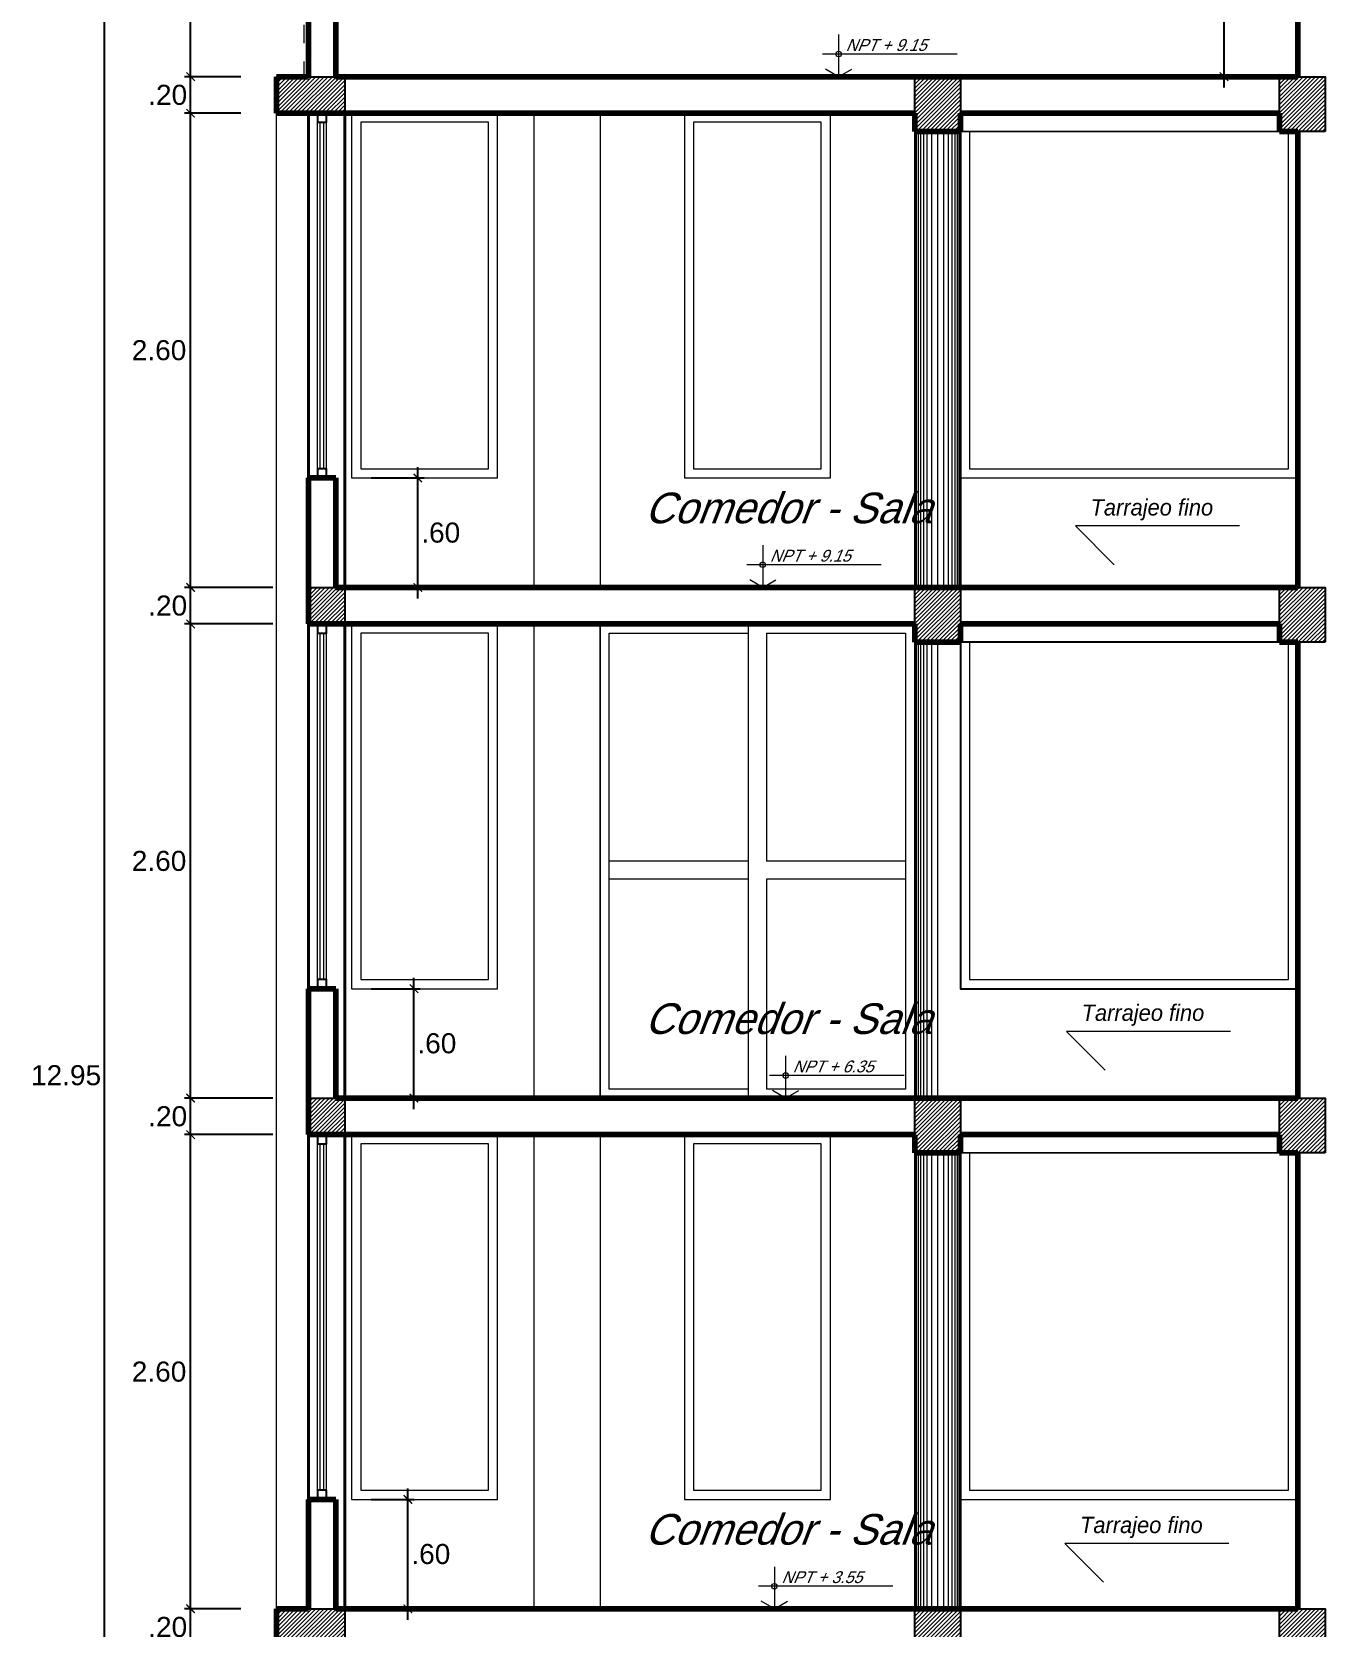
# Model space of a CAD drawing. Header units: millimetres. Extents: x 3779 to 7711, y 1445 to 3132.
# Drawn here: x 3970.38 to 3977.47, y 1475.88 to 1484.63 of the extents above; entities that cross this region are included whole.
import ezdxf

# ---------------------------------------------------------------- set-up
doc = ezdxf.new("R2010")
doc.units = ezdxf.units.MM
doc.header["$PDMODE"] = 3
doc.linetypes.add('DASHDOTX2', pattern=[50.8, 25.4, -12.7, 0, -12.7])
for name, color, linetype, lineweight in [('cotas', 7, 'Continuous', 5), ('EJES', 20, 'DASHDOTX2', 9), ('pluma 0.0', 33, 'Continuous', 0), ('pluma 0.5', 41, 'Continuous', 5), ('pluma 1', 1, 'Continuous', 9), ('pluma 1.5', 14, 'Continuous', 15), ('pluma 2', 2, 'Continuous', 20), ('pluma 2.5', 30, 'Continuous', 25), ('pluma 4', 34, 'Continuous', 40), ('pluma 8', 98, 'Continuous', 80), ('TEXTO', 7, 'Continuous', 9), ('TEXTURAS', 35, 'Continuous', 5)]:
    doc.layers.add(name, color=color, linetype=linetype, lineweight=lineweight)
doc.styles.add('nombreambiente', font='stylu.ttf', dxfattribs={"oblique": 20})
doc.styles.get("Standard").update_dxf_attribs({"font": 'arial.ttf'})
doc.dimstyles.new('INTERIOR', dxfattribs={"dimtxt": 0.11, "dimasz": 0.0465, "dimexe": 0.0345, "dimexo": 0.195, "dimgap": 0.0295, "dimtad": 2, "dimtih": 1, "dimtoh": 1, "dimzin": 4, "dimdsep": 46, "dimtxsty": 'Standard', "dimblk": 'ARCHTICK', "dimcen": 0, "dimdle": 0.06, "dimclrd": 256, "dimclre": 256, "dimclrt": 256, "dimadec": 0, "dimazin": 0, "dimtfac": 1, "dimtmove": 0, "dimatfit": 3, "dimldrblk": 'ARCHTICK', "dimfxl": 0.0345, "dimtolj": 1, "dimtzin": 0, "dimlwe": 25, "dimarcsym": 0})

# ---------------------------------------------------------------- blocks, each defined once
blk = doc.blocks.new('ttryt')
at = {"layer": 'pluma 1'}
for p, q in [((1118.6396, 393.5141), (1118.6396, 393.2829)), ((1119.2894, 393.4071), (1118.5516, 393.4071)), ((1118.6396, 393.2829), (1118.5676, 393.3244)), ((1118.6396, 393.2829), (1118.7115, 393.3244))]:
    blk.add_line(p, q, dxfattribs=at)
at = {"layer": 'pluma 1', "linetype": 'Continuous'}
blk.add_circle((1118.6396, 393.4071), 0.015, dxfattribs=at)
blk = doc.blocks.new('_ArchTick')
at = {"color": 0, "linetype": 'ByBlock', "lineweight": 40, "const_width": 0.15}
blk.add_lwpolyline([(-0.5, -0.5), (0.5, 0.5)], dxfattribs=at)
blk = doc.blocks.new('*D758')
at = {"layer": 'cotas', "lineweight": -2, "transparency": 16777216}
blk.add_line((3971.2534, 1475.7228), (3971.2534, 1476.0428), dxfattribs=at)
at = {"layer": 'cotas', "lineweight": 25, "transparency": 16777216}
for p, q in [((3971.529, 1475.9828), (3971.2189, 1475.9828)), ((3971.529, 1475.7828), (3971.2189, 1475.7828))]:
    blk.add_line(p, q, dxfattribs=at)
at = {"layer": 'Defpoints', "color": 0, "transparency": 16777216}
for p in [(3971.2534, 1475.9828), (3971.724, 1475.9828), (3971.724, 1475.7828)]:
    blk.add_point(p, dxfattribs=at)
at = {"layer": 'cotas', "lineweight": -2, "transparency": 16777216, "xscale": 0.04649999999999999, "yscale": 0.04649999999999999, "zscale": 0.04649999999999999}
for p, rotation in [((3971.2534, 1475.9828), 90), ((3971.2534, 1475.7828), 270)]:
    blk.add_blockref('_ArchTick', p, dxfattribs=dict(at, rotation=rotation))
at = {"layer": 'cotas', "transparency": 16777216, "insert": (3971.1277, 1475.8828), "char_height": 0.11, "attachment_point": 5}
blk.add_mtext('\\A1;.20', dxfattribs=at)
blk = doc.blocks.new('*D759')
at = {"layer": 'cotas', "lineweight": -2, "transparency": 16777216}
blk.add_line((3971.2534, 1475.9228), (3971.2534, 1478.6428), dxfattribs=at)
at = {"layer": 'cotas', "lineweight": 25, "transparency": 16777216}
for p, q in [((3971.704, 1478.5828), (3971.2189, 1478.5828)), ((3971.529, 1475.9828), (3971.2189, 1475.9828))]:
    blk.add_line(p, q, dxfattribs=at)
at = {"layer": 'Defpoints', "color": 0, "transparency": 16777216}
for p in [(3971.2534, 1478.5828), (3971.899, 1478.5828), (3971.724, 1475.9828)]:
    blk.add_point(p, dxfattribs=at)
at = {"layer": 'cotas', "lineweight": -2, "transparency": 16777216, "xscale": 0.04649999999999999, "yscale": 0.04649999999999999, "zscale": 0.04649999999999999}
for p, rotation in [((3971.2534, 1478.5828), 90), ((3971.2534, 1475.9828), 270)]:
    blk.add_blockref('_ArchTick', p, dxfattribs=dict(at, rotation=rotation))
at = {"layer": 'cotas', "transparency": 16777216, "insert": (3971.0803, 1477.2828), "char_height": 0.11, "attachment_point": 5}
blk.add_mtext('\\A1;2.60', dxfattribs=at)
blk = doc.blocks.new('*D760')
at = {"layer": 'cotas', "lineweight": -2, "transparency": 16777216}
blk.add_line((3971.2534, 1478.5228), (3971.2534, 1478.8428), dxfattribs=at)
at = {"layer": 'cotas', "lineweight": 25, "transparency": 16777216}
for p, q in [((3971.704, 1478.7828), (3971.2189, 1478.7828)), ((3971.704, 1478.5828), (3971.2189, 1478.5828))]:
    blk.add_line(p, q, dxfattribs=at)
at = {"layer": 'Defpoints', "color": 0, "transparency": 16777216}
for p in [(3971.2534, 1478.7828), (3971.899, 1478.7828), (3971.899, 1478.5828)]:
    blk.add_point(p, dxfattribs=at)
at = {"layer": 'cotas', "lineweight": -2, "transparency": 16777216, "xscale": 0.04649999999999999, "yscale": 0.04649999999999999, "zscale": 0.04649999999999999}
for p, rotation in [((3971.2534, 1478.7828), 90), ((3971.2534, 1478.5828), 270)]:
    blk.add_blockref('_ArchTick', p, dxfattribs=dict(at, rotation=rotation))
at = {"layer": 'cotas', "transparency": 16777216, "insert": (3971.1277, 1478.6828), "char_height": 0.11, "attachment_point": 5}
blk.add_mtext('\\A1;.20', dxfattribs=at)
blk = doc.blocks.new('*D761')
at = {"layer": 'cotas', "lineweight": -2, "transparency": 16777216}
blk.add_line((3971.2534, 1478.7228), (3971.2534, 1481.4428), dxfattribs=at)
at = {"layer": 'cotas', "lineweight": 25, "transparency": 16777216}
for p, q in [((3971.704, 1481.3828), (3971.2189, 1481.3828)), ((3971.704, 1478.7828), (3971.2189, 1478.7828))]:
    blk.add_line(p, q, dxfattribs=at)
at = {"layer": 'Defpoints', "color": 0, "transparency": 16777216}
for p in [(3971.2534, 1481.3828), (3971.899, 1481.3828), (3971.899, 1478.7828)]:
    blk.add_point(p, dxfattribs=at)
at = {"layer": 'cotas', "lineweight": -2, "transparency": 16777216, "xscale": 0.04649999999999999, "yscale": 0.04649999999999999, "zscale": 0.04649999999999999}
for p, rotation in [((3971.2534, 1481.3828), 90), ((3971.2534, 1478.7828), 270)]:
    blk.add_blockref('_ArchTick', p, dxfattribs=dict(at, rotation=rotation))
at = {"layer": 'cotas', "transparency": 16777216, "insert": (3971.0803, 1480.0828), "char_height": 0.11, "attachment_point": 5}
blk.add_mtext('\\A1;2.60', dxfattribs=at)
blk = doc.blocks.new('*D762')
at = {"layer": 'cotas', "lineweight": -2, "transparency": 16777216}
blk.add_line((3971.2534, 1481.3228), (3971.2534, 1481.6428), dxfattribs=at)
at = {"layer": 'cotas', "lineweight": 25, "transparency": 16777216}
for p, q in [((3971.704, 1481.5828), (3971.2189, 1481.5828)), ((3971.704, 1481.3828), (3971.2189, 1481.3828))]:
    blk.add_line(p, q, dxfattribs=at)
at = {"layer": 'Defpoints', "color": 0, "transparency": 16777216}
for p in [(3971.2534, 1481.5828), (3971.899, 1481.5828), (3971.899, 1481.3828)]:
    blk.add_point(p, dxfattribs=at)
at = {"layer": 'cotas', "lineweight": -2, "transparency": 16777216, "xscale": 0.04649999999999999, "yscale": 0.04649999999999999, "zscale": 0.04649999999999999}
for p, rotation in [((3971.2534, 1481.5828), 90), ((3971.2534, 1481.3828), 270)]:
    blk.add_blockref('_ArchTick', p, dxfattribs=dict(at, rotation=rotation))
at = {"layer": 'cotas', "transparency": 16777216, "insert": (3971.1277, 1481.4828), "char_height": 0.11, "attachment_point": 5}
blk.add_mtext('\\A1;.20', dxfattribs=at)
blk = doc.blocks.new('*D763')
at = {"layer": 'cotas', "lineweight": -2, "transparency": 16777216}
blk.add_line((3971.2534, 1481.5228), (3971.2534, 1484.2428), dxfattribs=at)
at = {"layer": 'cotas', "lineweight": 25, "transparency": 16777216}
for p, q in [((3971.529, 1484.1828), (3971.2189, 1484.1828)), ((3971.704, 1481.5828), (3971.2189, 1481.5828))]:
    blk.add_line(p, q, dxfattribs=at)
at = {"layer": 'Defpoints', "color": 0, "transparency": 16777216}
for p in [(3971.2534, 1484.1828), (3971.724, 1484.1828), (3971.899, 1481.5828)]:
    blk.add_point(p, dxfattribs=at)
at = {"layer": 'cotas', "lineweight": -2, "transparency": 16777216, "xscale": 0.04649999999999999, "yscale": 0.04649999999999999, "zscale": 0.04649999999999999}
for p, rotation in [((3971.2534, 1484.1828), 90), ((3971.2534, 1481.5828), 270)]:
    blk.add_blockref('_ArchTick', p, dxfattribs=dict(at, rotation=rotation))
at = {"layer": 'cotas', "transparency": 16777216, "insert": (3971.0803, 1482.8828), "char_height": 0.11, "attachment_point": 5}
blk.add_mtext('\\A1;2.60', dxfattribs=at)
blk = doc.blocks.new('*D764')
at = {"layer": 'cotas', "lineweight": -2, "transparency": 16777216}
blk.add_line((3971.2534, 1484.1228), (3971.2534, 1484.4428), dxfattribs=at)
at = {"layer": 'cotas', "lineweight": 25, "transparency": 16777216}
for p, q in [((3971.529, 1484.3828), (3971.2189, 1484.3828)), ((3971.529, 1484.1828), (3971.2189, 1484.1828))]:
    blk.add_line(p, q, dxfattribs=at)
at = {"layer": 'Defpoints', "color": 0, "transparency": 16777216}
for p in [(3971.2534, 1484.3828), (3971.724, 1484.3828), (3971.724, 1484.1828)]:
    blk.add_point(p, dxfattribs=at)
at = {"layer": 'cotas', "lineweight": -2, "transparency": 16777216, "xscale": 0.04649999999999999, "yscale": 0.04649999999999999, "zscale": 0.04649999999999999}
for p, rotation in [((3971.2534, 1484.3828), 90), ((3971.2534, 1484.1828), 270)]:
    blk.add_blockref('_ArchTick', p, dxfattribs=dict(at, rotation=rotation))
at = {"layer": 'cotas', "transparency": 16777216, "insert": (3971.1277, 1484.2828), "char_height": 0.11, "attachment_point": 5}
blk.add_mtext('\\A1;.20', dxfattribs=at)
blk = doc.blocks.new('*D765')
at = {"layer": 'cotas', "lineweight": 25, "transparency": 16777216}
for p, q in [((3971.704, 1485.3828), (3971.2189, 1485.3828)), ((3971.529, 1484.3828), (3971.2189, 1484.3828))]:
    blk.add_line(p, q, dxfattribs=at)
at = {"layer": 'cotas', "lineweight": -2, "transparency": 16777216}
blk.add_line((3971.2534, 1484.3228), (3971.2534, 1485.4428), dxfattribs=at)
at = {"layer": 'Defpoints', "color": 0, "transparency": 16777216}
for p in [(3971.2534, 1485.3828), (3971.899, 1485.3828), (3971.724, 1484.3828)]:
    blk.add_point(p, dxfattribs=at)
at = {"layer": 'cotas', "lineweight": -2, "transparency": 16777216, "xscale": 0.04649999999999999, "yscale": 0.04649999999999999, "zscale": 0.04649999999999999}
for p, rotation in [((3971.2534, 1485.3828), 90), ((3971.2534, 1484.3828), 270)]:
    blk.add_blockref('_ArchTick', p, dxfattribs=dict(at, rotation=rotation))
at = {"layer": 'cotas', "transparency": 16777216, "insert": (3971.0864, 1484.8828), "char_height": 0.11, "attachment_point": 5}
blk.add_mtext('\\A1;1.00', dxfattribs=at)
blk = doc.blocks.new('*D766')
at = {"layer": 'cotas', "lineweight": 25, "transparency": 16777216}
for p, q in [((3977.279, 1486.7828), (3976.8853, 1486.7828)), ((3977.129, 1484.3828), (3976.8853, 1484.3828))]:
    blk.add_line(p, q, dxfattribs=at)
at = {"layer": 'cotas', "lineweight": -2, "transparency": 16777216}
blk.add_line((3976.9198, 1484.3228), (3976.9198, 1486.8428), dxfattribs=at)
at = {"layer": 'Defpoints', "color": 0, "transparency": 16777216}
for p in [(3976.9198, 1486.7828), (3977.474, 1486.7828), (3977.324, 1484.3828)]:
    blk.add_point(p, dxfattribs=at)
at = {"layer": 'cotas', "lineweight": -2, "transparency": 16777216, "xscale": 0.04649999999999999, "yscale": 0.04649999999999999, "zscale": 0.04649999999999999}
for p, rotation in [((3976.9198, 1486.7828), 90), ((3976.9198, 1484.3828), 270)]:
    blk.add_blockref('_ArchTick', p, dxfattribs=dict(at, rotation=rotation))
at = {"layer": 'cotas', "transparency": 16777216, "insert": (3976.7467, 1485.5828), "char_height": 0.11, "attachment_point": 5}
blk.add_mtext('\\A1;2.40', dxfattribs=at)
blk = doc.blocks.new('*D768')
at = {"layer": 'cotas', "lineweight": 25, "transparency": 16777216}
for p, q in [((3971.704, 1485.3828), (3970.7463, 1485.3828)), ((3971.704, 1472.4328), (3970.7463, 1472.4328))]:
    blk.add_line(p, q, dxfattribs=at)
at = {"layer": 'cotas', "lineweight": -2, "transparency": 16777216}
blk.add_line((3970.7808, 1472.3728), (3970.7808, 1485.4428), dxfattribs=at)
at = {"layer": 'Defpoints', "color": 0, "transparency": 16777216}
for p in [(3970.7808, 1485.3828), (3971.899, 1485.3828), (3971.899, 1472.4328)]:
    blk.add_point(p, dxfattribs=at)
at = {"layer": 'cotas', "lineweight": -2, "transparency": 16777216, "xscale": 0.04649999999999999, "yscale": 0.04649999999999999, "zscale": 0.04649999999999999}
for p, rotation in [((3970.7808, 1485.3828), 90), ((3970.7808, 1472.4328), 270)]:
    blk.add_blockref('_ArchTick', p, dxfattribs=dict(at, rotation=rotation))
at = {"layer": 'cotas', "transparency": 16777216, "insert": (3970.5705, 1478.9078), "char_height": 0.11, "attachment_point": 5}
blk.add_mtext('\\A1;12.95', dxfattribs=at)
blk = doc.blocks.new('*D770')
at = {"layer": 'cotas', "lineweight": -2, "transparency": 16777216}
blk.add_line((3972.4449, 1475.9228), (3972.4449, 1476.6428), dxfattribs=at)
at = {"layer": 'cotas', "lineweight": 25, "transparency": 16777216}
for p, q in [((3972.244, 1476.5828), (3972.4794, 1476.5828)), ((3972.244, 1475.9828), (3972.4794, 1475.9828))]:
    blk.add_line(p, q, dxfattribs=at)
at = {"layer": 'Defpoints', "color": 0, "transparency": 16777216}
for p in [(3972.049, 1476.5828), (3972.4449, 1476.5828), (3972.049, 1475.9828)]:
    blk.add_point(p, dxfattribs=at)
at = {"layer": 'cotas', "lineweight": -2, "transparency": 16777216, "xscale": 0.04649999999999999, "yscale": 0.04649999999999999, "zscale": 0.04649999999999999}
for p, rotation in [((3972.4449, 1476.5828), 90), ((3972.4449, 1475.9828), 270)]:
    blk.add_blockref('_ArchTick', p, dxfattribs=dict(at, rotation=rotation))
at = {"layer": 'cotas', "transparency": 16777216, "insert": (3972.5706, 1476.2828), "char_height": 0.11, "attachment_point": 5}
blk.add_mtext('\\A1;.60', dxfattribs=at)
blk = doc.blocks.new('*D771')
at = {"layer": 'cotas', "lineweight": -2, "transparency": 16777216}
blk.add_line((3972.4779, 1478.7228), (3972.4779, 1479.4428), dxfattribs=at)
at = {"layer": 'cotas', "lineweight": 25, "transparency": 16777216}
for p, q in [((3972.244, 1479.3828), (3972.5124, 1479.3828)), ((3972.244, 1478.7828), (3972.5124, 1478.7828))]:
    blk.add_line(p, q, dxfattribs=at)
at = {"layer": 'Defpoints', "color": 0, "transparency": 16777216}
for p in [(3972.049, 1479.3828), (3972.4779, 1479.3828), (3972.049, 1478.7828)]:
    blk.add_point(p, dxfattribs=at)
at = {"layer": 'cotas', "lineweight": -2, "transparency": 16777216, "xscale": 0.04649999999999999, "yscale": 0.04649999999999999, "zscale": 0.04649999999999999}
for p, rotation in [((3972.4779, 1479.3828), 90), ((3972.4779, 1478.7828), 270)]:
    blk.add_blockref('_ArchTick', p, dxfattribs=dict(at, rotation=rotation))
at = {"layer": 'cotas', "transparency": 16777216, "insert": (3972.6036, 1479.0828), "char_height": 0.11, "attachment_point": 5}
blk.add_mtext('\\A1;.60', dxfattribs=at)
blk = doc.blocks.new('*D772')
at = {"layer": 'cotas', "lineweight": -2, "transparency": 16777216}
blk.add_line((3972.4992, 1481.5228), (3972.4992, 1482.2428), dxfattribs=at)
at = {"layer": 'cotas', "lineweight": 25, "transparency": 16777216}
for p, q in [((3972.244, 1482.1828), (3972.5337, 1482.1828)), ((3972.244, 1481.5828), (3972.5337, 1481.5828))]:
    blk.add_line(p, q, dxfattribs=at)
at = {"layer": 'Defpoints', "color": 0, "transparency": 16777216}
for p in [(3972.049, 1482.1828), (3972.4992, 1482.1828), (3972.049, 1481.5828)]:
    blk.add_point(p, dxfattribs=at)
at = {"layer": 'cotas', "lineweight": -2, "transparency": 16777216, "xscale": 0.04649999999999999, "yscale": 0.04649999999999999, "zscale": 0.04649999999999999}
for p, rotation in [((3972.4992, 1482.1828), 90), ((3972.4992, 1481.5828), 270)]:
    blk.add_blockref('_ArchTick', p, dxfattribs=dict(at, rotation=rotation))
at = {"layer": 'cotas', "transparency": 16777216, "insert": (3972.6249, 1481.8828), "char_height": 0.11, "attachment_point": 5}
blk.add_mtext('\\A1;.60', dxfattribs=at)

msp = doc.modelspace()

# ---------------------------------------------------------------- hatches: boundary and pattern name
at = {"layer": 'TEXTURAS'}
h = msp.add_hatch(dxfattribs=at)
h.set_pattern_fill('LINE', color=256, scale=0.005, angle=45)
h.set_pattern_definition([(45, (-217.025968, 132.683055), (-0.01122532015, 0.01122532015), [])])
h.paths.add_polyline_path([(3972.099, 1484.3828), (3972.049, 1484.3828), (3971.724, 1484.3828), (3971.724, 1484.1828), (3972.099, 1484.1828)])
h = msp.add_hatch(dxfattribs=at)
h.set_pattern_fill('LINE', color=256, scale=0.005, angle=45)
h.set_pattern_definition([(45, (-182.418558, 136.083055), (-0.01122532015, 0.01122532015), [])])
h.paths.add_polyline_path([(3975.474, 1484.3828), (3975.374, 1484.3828), (3975.224, 1484.3828), (3975.224, 1484.0828), (3975.474, 1484.0828), (3975.474, 1484.1828)])
h = msp.add_hatch(dxfattribs=at)
h.set_pattern_fill('LINE', color=256, scale=0.005, angle=45)
h.set_pattern_definition([(45, (-180.418558, 136.083055), (-0.01122532015, 0.01122532015), [])])
h.paths.add_polyline_path([(3977.474, 1484.3828), (3977.374, 1484.3828), (3977.224, 1484.3828), (3977.224, 1484.0828), (3977.474, 1484.0828), (3977.474, 1484.1828)])
h = msp.add_hatch(dxfattribs=at)
h.set_pattern_fill('LINE', color=256, scale=0.005, angle=45)
h.set_pattern_definition([(45, (-185.793558, 133.383055), (-0.01122532015, 0.01122532015), [])])
h.paths.add_polyline_path([(3972.099, 1481.5828), (3971.899, 1481.5828), (3971.899, 1481.3828), (3972.099, 1481.3828)])
h = msp.add_hatch(dxfattribs=at)
h.set_pattern_fill('LINE', color=256, scale=0.005, angle=45)
h.set_pattern_definition([(45, (-182.418558, 133.283055), (-0.01122532015, 0.01122532015), [])])
h.paths.add_polyline_path([(3975.474, 1481.5828), (3975.374, 1481.5828), (3975.224, 1481.5828), (3975.224, 1481.2828), (3975.474, 1481.2828), (3975.474, 1481.3828)])
h = msp.add_hatch(dxfattribs=at)
h.set_pattern_fill('LINE', color=256, scale=0.005, angle=45)
h.set_pattern_definition([(45, (-180.418558, 133.283055), (-0.01122532015, 0.01122532015), [])])
h.paths.add_polyline_path([(3977.474, 1481.5828), (3977.374, 1481.5828), (3977.224, 1481.5828), (3977.224, 1481.2828), (3977.474, 1481.2828), (3977.474, 1481.3828)])
h = msp.add_hatch(dxfattribs=at)
h.set_pattern_fill('LINE', color=256, scale=0.005, angle=45)
h.set_pattern_definition([(45, (-185.793558, 130.583055), (-0.01122532015, 0.01122532015), [])])
h.paths.add_polyline_path([(3971.899, 1478.7828), (3971.899, 1478.5828), (3972.099, 1478.5828), (3972.099, 1478.7828)])
h = msp.add_hatch(dxfattribs=at)
h.set_pattern_fill('LINE', color=256, scale=0.005, angle=45)
h.set_pattern_definition([(45, (-182.418558, 130.483055), (-0.01122532015, 0.01122532015), [])])
h.paths.add_polyline_path([(3975.474, 1478.7828), (3975.374, 1478.7828), (3975.224, 1478.7828), (3975.224, 1478.4828), (3975.474, 1478.4828), (3975.474, 1478.5828)])
h = msp.add_hatch(dxfattribs=at)
h.set_pattern_fill('LINE', color=256, scale=0.005, angle=45)
h.set_pattern_definition([(45, (-180.418558, 130.483055), (-0.01122532015, 0.01122532015), [])])
h.paths.add_polyline_path([(3977.474, 1478.7828), (3977.374, 1478.7828), (3977.224, 1478.7828), (3977.224, 1478.4828), (3977.474, 1478.4828), (3977.474, 1478.5828)])
h = msp.add_hatch(dxfattribs=at)
h.set_pattern_fill('LINE', color=256, scale=0.005, angle=45)
h.set_pattern_definition([(45, (-217.025968, 124.283055), (-0.01122532015, 0.01122532015), [])])
h.paths.add_polyline_path([(3972.099, 1475.9828), (3972.049, 1475.9828), (3971.724, 1475.9828), (3971.724, 1475.7828), (3972.099, 1475.7828)])
h = msp.add_hatch(dxfattribs=at)
h.set_pattern_fill('LINE', color=256, scale=0.005, angle=45)
h.set_pattern_definition([(45, (-182.418558, 127.683055), (-0.01122532015, 0.01122532015), [])])
h.paths.add_polyline_path([(3975.474, 1475.9828), (3975.374, 1475.9828), (3975.224, 1475.9828), (3975.224, 1475.6828), (3975.474, 1475.6828), (3975.474, 1475.7828)])
h = msp.add_hatch(dxfattribs=at)
h.set_pattern_fill('LINE', color=256, scale=0.005, angle=45)
h.set_pattern_definition([(45, (-180.418558, 127.683055), (-0.01122532015, 0.01122532015), [])])
h.paths.add_polyline_path([(3977.474, 1475.9828), (3977.374, 1475.9828), (3977.224, 1475.9828), (3977.224, 1475.6828), (3977.474, 1475.6828), (3977.474, 1475.7828)])

# ---------------------------------------------------------------- linework, layer by layer
at = {"layer": 'EJES', "ltscale": 0.005}
msp.add_line((3971.874, 1487.8828), (3971.874, 1484.3828), dxfattribs=at)
at = {"layer": 'pluma 0.0'}
for p, q in [((3971.949, 1482.2328), (3971.949, 1484.1328)), ((3971.999, 1482.2328), (3971.999, 1484.1328)), ((3975.2316, 1484.0828), (3975.2316, 1481.5828)), ((3975.2418, 1484.0828), (3975.2418, 1481.5828)), ((3975.255, 1484.0828), (3975.255, 1481.5828)), ((3975.2711, 1484.0828), (3975.2711, 1481.5828)), ((3975.2904, 1484.0828), (3975.2904, 1481.5828)), ((3975.3155, 1484.0828), (3975.3155, 1481.5828)), ((3975.349, 1484.0828), (3975.349, 1481.5828)), ((3975.3824, 1484.0828), (3975.3824, 1481.5828)), ((3975.4075, 1484.0828), (3975.4075, 1481.5828)), ((3975.4268, 1484.0828), (3975.4268, 1481.5828)), ((3975.4429, 1484.0828), (3975.4429, 1481.5828)), ((3975.4561, 1484.0828), (3975.4561, 1481.5828)), ((3975.4664, 1484.0828), (3975.4664, 1481.5828)), ((3971.949, 1479.4328), (3971.949, 1481.3328)), ((3971.999, 1479.4328), (3971.999, 1481.3328)), ((3975.2316, 1481.2828), (3975.2316, 1478.7828)), ((3975.2418, 1481.2828), (3975.2418, 1478.7828)), ((3975.255, 1481.2828), (3975.255, 1478.7828)), ((3975.2711, 1481.2828), (3975.2711, 1478.7828)), ((3975.2904, 1481.2828), (3975.2904, 1478.7828)), ((3975.3155, 1481.2828), (3975.3155, 1478.7828)), ((3975.349, 1481.2828), (3975.349, 1478.7828)), ((3971.949, 1476.6328), (3971.949, 1478.5328)), ((3971.999, 1476.6328), (3971.999, 1478.5328)), ((3975.2316, 1478.4828), (3975.2316, 1475.9828)), ((3975.2418, 1478.4828), (3975.2418, 1475.9828)), ((3975.255, 1478.4828), (3975.255, 1475.9828)), ((3975.2711, 1478.4828), (3975.2711, 1475.9828)), ((3975.2904, 1478.4828), (3975.2904, 1475.9828)), ((3975.3155, 1478.4828), (3975.3155, 1475.9828)), ((3975.349, 1478.4828), (3975.349, 1475.9828)), ((3975.3824, 1478.4828), (3975.3824, 1475.9828)), ((3975.4075, 1478.4828), (3975.4075, 1475.9828)), ((3975.4268, 1478.4828), (3975.4268, 1475.9828)), ((3975.4429, 1478.4828), (3975.4429, 1475.9828)), ((3975.4561, 1478.4828), (3975.4561, 1475.9828)), ((3975.4664, 1478.4828), (3975.4664, 1475.9828))]:
    msp.add_line(p, q, dxfattribs=at)
at = {"layer": 'pluma 0.5'}
for points in [[(3974.7611, 1484.1828), (3973.9611, 1484.1828), (3973.9611, 1482.1828), (3974.7611, 1482.1828)], [(3974.7111, 1484.1328), (3974.0111, 1484.1328), (3974.0111, 1482.2328), (3974.7111, 1482.2328)], [(3977.324, 1484.0828), (3975.474, 1484.0828), (3975.474, 1482.1828), (3977.324, 1482.1828)], [(3977.274, 1484.0828), (3975.524, 1484.0828), (3975.524, 1482.2328), (3977.274, 1482.2328)], [(3974.7611, 1478.5828), (3973.9611, 1478.5828), (3973.9611, 1476.5828), (3974.7611, 1476.5828)], [(3974.7111, 1478.5328), (3974.0111, 1478.5328), (3974.0111, 1476.6328), (3974.7111, 1476.6328)], [(3977.324, 1478.4828), (3975.474, 1478.4828), (3975.474, 1476.5828), (3977.324, 1476.5828)], [(3977.274, 1478.4828), (3975.524, 1478.4828), (3975.524, 1476.6328), (3977.274, 1476.6328)]]:
    msp.add_lwpolyline(points, close=True, dxfattribs=at)
at = {"layer": 'pluma 1'}
for p, q in [((3971.964, 1482.2328), (3971.964, 1484.1328)), ((3971.984, 1482.2328), (3971.984, 1484.1328)), ((3975.474, 1484.0828), (3977.324, 1484.0828)), ((3974.3111, 1481.3828), (3974.3111, 1478.7828)), ((3971.964, 1479.4328), (3971.964, 1481.3328)), ((3971.984, 1479.4328), (3971.984, 1481.3328)), ((3974.4111, 1481.3328), (3974.4111, 1480.0828)), ((3975.474, 1481.2828), (3977.324, 1481.2828)), ((3974.3111, 1480.0828), (3973.5482, 1480.0828)), ((3975.174, 1480.0828), (3974.4111, 1480.0828)), ((3974.3111, 1479.9828), (3973.5482, 1479.9828)), ((3974.4111, 1479.9828), (3974.4111, 1478.8328)), ((3975.174, 1479.9828), (3974.4111, 1479.9828)), ((3971.964, 1476.6328), (3971.964, 1478.5328)), ((3971.984, 1476.6328), (3971.984, 1478.5328)), ((3975.474, 1478.4828), (3977.324, 1478.4828))]:
    msp.add_line(p, q, dxfattribs=at)
for points in [[(3972.8861, 1484.1328), (3972.1861, 1484.1328), (3972.1861, 1482.2328), (3972.8861, 1482.2328)], [(3972.8861, 1481.3328), (3972.1861, 1481.3328), (3972.1861, 1479.4328), (3972.8861, 1479.4328)], [(3977.274, 1481.2828), (3975.524, 1481.2828), (3975.524, 1479.4328), (3977.274, 1479.4328)], [(3972.8861, 1478.5328), (3972.1861, 1478.5328), (3972.1861, 1476.6328), (3972.8861, 1476.6328)]]:
    msp.add_lwpolyline(points, close=True, dxfattribs=at)
for points in [[(3974.3111, 1478.8328), (3973.5482, 1478.8328), (3973.5482, 1481.3328), (3974.3111, 1481.3328)], [(3974.4111, 1481.3328), (3975.174, 1481.3328), (3975.174, 1478.8328), (3974.4111, 1478.8328)]]:
    msp.add_lwpolyline(points, dxfattribs=at)
at = {"layer": 'pluma 1.5'}
msp.add_line((3971.724, 1475.9828), (3971.724, 1484.1828), dxfattribs=at)
for points in [[(3972.9361, 1484.1828), (3972.1361, 1484.1828), (3972.1361, 1482.1828), (3972.9361, 1482.1828)], [(3972.9361, 1481.3828), (3972.1361, 1481.3828), (3972.1361, 1479.3828), (3972.9361, 1479.3828)], [(3973.4982, 1481.3828), (3975.224, 1481.3828), (3975.224, 1478.7828), (3973.4982, 1478.7828)], [(3972.9361, 1478.5828), (3972.1361, 1478.5828), (3972.1361, 1476.5828), (3972.9361, 1476.5828)]]:
    msp.add_lwpolyline(points, close=True, dxfattribs=at)
at = {"layer": 'pluma 2'}
for p, q in [((3973.1354, 1484.1828), (3973.1354, 1481.5828)), ((3973.1354, 1484.1828), (3973.1354, 1481.5828)), ((3973.4982, 1484.1828), (3973.4982, 1481.5828)), ((3973.4982, 1484.1828), (3973.4982, 1481.5828)), ((3973.1354, 1481.3828), (3973.1354, 1478.7828)), ((3973.4982, 1481.3828), (3973.4982, 1478.7828)), ((3973.1354, 1478.5828), (3973.1354, 1475.9828)), ((3973.4982, 1478.5828), (3973.4982, 1475.9828))]:
    msp.add_line(p, q, dxfattribs=at)
at = {"layer": 'pluma 2.5'}
for p, q in [((3975.224, 1484.1828), (3975.224, 1481.5828)), ((3975.474, 1484.1828), (3975.474, 1481.5828)), ((3975.224, 1481.3828), (3975.224, 1478.7828)), ((3975.224, 1478.5828), (3975.224, 1475.9828)), ((3975.474, 1478.5828), (3975.474, 1475.9828))]:
    msp.add_line(p, q, dxfattribs=at)
for points in [[(3972.099, 1484.1828), (3971.724, 1484.1828), (3971.724, 1484.3828), (3972.099, 1484.3828)], [(3975.474, 1484.0828), (3975.224, 1484.0828), (3975.224, 1484.3828), (3975.474, 1484.3828)], [(3977.474, 1484.0828), (3977.224, 1484.0828), (3977.224, 1484.3828), (3977.474, 1484.3828)], [(3971.949, 1484.1328), (3971.999, 1484.1328), (3971.999, 1484.1828), (3971.949, 1484.1828)], [(3971.949, 1482.1828), (3971.999, 1482.1828), (3971.999, 1482.2328), (3971.949, 1482.2328)], [(3972.099, 1481.3828), (3971.899, 1481.3828), (3971.899, 1481.5828), (3972.099, 1481.5828)], [(3975.474, 1481.2828), (3975.224, 1481.2828), (3975.224, 1481.5828), (3975.474, 1481.5828)], [(3977.474, 1481.2828), (3977.224, 1481.2828), (3977.224, 1481.5828), (3977.474, 1481.5828)], [(3971.949, 1481.3328), (3971.999, 1481.3328), (3971.999, 1481.3828), (3971.949, 1481.3828)], [(3977.324, 1481.2828), (3975.474, 1481.2828), (3975.474, 1479.3828), (3977.324, 1479.3828)], [(3971.949, 1479.3828), (3971.999, 1479.3828), (3971.999, 1479.4328), (3971.949, 1479.4328)], [(3972.099, 1478.5828), (3971.899, 1478.5828), (3971.899, 1478.7828), (3972.099, 1478.7828)], [(3975.474, 1478.4828), (3975.224, 1478.4828), (3975.224, 1478.7828), (3975.474, 1478.7828)], [(3977.474, 1478.4828), (3977.224, 1478.4828), (3977.224, 1478.7828), (3977.474, 1478.7828)], [(3971.949, 1478.5328), (3971.999, 1478.5328), (3971.999, 1478.5828), (3971.949, 1478.5828)], [(3971.949, 1476.5828), (3971.999, 1476.5828), (3971.999, 1476.6328), (3971.949, 1476.6328)], [(3972.099, 1475.7828), (3971.724, 1475.7828), (3971.724, 1475.9828), (3972.099, 1475.9828)], [(3975.474, 1475.6828), (3975.224, 1475.6828), (3975.224, 1475.9828), (3975.474, 1475.9828)], [(3977.474, 1475.6828), (3977.224, 1475.6828), (3977.224, 1475.9828), (3977.474, 1475.9828)]]:
    msp.add_lwpolyline(points, close=True, dxfattribs=at)
at = {"layer": 'pluma 4'}
for p, q in [((3971.899, 1482.1828), (3971.899, 1484.1828)), ((3972.099, 1484.1828), (3972.099, 1481.5828)), ((3971.899, 1479.3828), (3971.899, 1481.3828)), ((3972.099, 1481.3828), (3972.099, 1478.7828)), ((3971.899, 1476.5828), (3971.899, 1478.5828)), ((3972.099, 1478.5828), (3972.099, 1475.9828))]:
    msp.add_line(p, q, dxfattribs=at)
at = {"layer": 'pluma 8'}
for p, q in [((3977.324, 1486.6828), (3977.324, 1484.3828)), ((3971.899, 1485.3828), (3971.899, 1484.3828)), ((3972.049, 1485.3828), (3972.049, 1484.3828)), ((3971.899, 1484.3828), (3971.724, 1484.3828)), ((3971.724, 1484.1828), (3971.724, 1484.3828)), ((3977.324, 1484.3828), (3972.049, 1484.3828)), ((3975.224, 1484.1828), (3971.724, 1484.1828)), ((3975.224, 1484.0828), (3975.224, 1484.1824)), ((3977.224, 1484.1828), (3975.474, 1484.1828)), ((3975.474, 1484.0828), (3975.474, 1484.1828)), ((3977.224, 1484.0828), (3977.224, 1484.1824)), ((3975.474, 1484.0828), (3975.224, 1484.0828)), ((3977.324, 1484.0828), (3977.224, 1484.0828)), ((3977.324, 1484.0828), (3977.324, 1481.5828)), ((3972.049, 1482.1828), (3971.899, 1482.1828)), ((3971.899, 1482.1828), (3971.899, 1481.5828)), ((3972.049, 1482.1828), (3972.049, 1481.5828)), ((3971.899, 1481.3828), (3971.899, 1481.5828)), ((3977.324, 1481.5828), (3972.049, 1481.5828)), ((3975.224, 1481.3828), (3971.899, 1481.3828)), ((3975.224, 1481.2828), (3975.224, 1481.3824)), ((3977.224, 1481.3828), (3975.474, 1481.3828)), ((3975.474, 1481.2828), (3975.474, 1481.3828)), ((3977.224, 1481.2828), (3977.224, 1481.3824)), ((3975.474, 1481.2828), (3975.224, 1481.2828)), ((3977.324, 1481.2828), (3977.224, 1481.2828)), ((3977.324, 1481.2828), (3977.324, 1478.7828)), ((3972.049, 1479.3828), (3971.899, 1479.3828)), ((3971.899, 1479.3828), (3971.899, 1478.7828)), ((3972.049, 1479.3828), (3972.049, 1478.7828)), ((3971.899, 1478.5828), (3971.899, 1478.7828)), ((3977.324, 1478.7828), (3972.049, 1478.7828)), ((3975.224, 1478.5828), (3971.899, 1478.5828)), ((3975.224, 1478.4828), (3975.224, 1478.5824)), ((3977.224, 1478.5828), (3975.474, 1478.5828)), ((3975.474, 1478.4828), (3975.474, 1478.5828)), ((3977.224, 1478.4828), (3977.224, 1478.5824)), ((3975.474, 1478.4828), (3975.224, 1478.4828)), ((3977.324, 1478.4828), (3977.224, 1478.4828)), ((3977.324, 1478.4828), (3977.324, 1475.9828)), ((3972.049, 1476.5828), (3971.899, 1476.5828)), ((3971.899, 1476.5828), (3971.899, 1475.9828)), ((3972.049, 1476.5828), (3972.049, 1475.9828)), ((3971.899, 1475.9828), (3971.724, 1475.9828)), ((3971.724, 1475.9828), (3971.724, 1475.7828)), ((3977.324, 1475.9828), (3972.049, 1475.9828))]:
    msp.add_line(p, q, dxfattribs=at)
at = {"layer": 'TEXTURAS'}
for points in [[(3977.0045, 1481.9197), (3976.1045, 1481.9197), (3976.3166, 1481.7076)], [(3976.9556, 1479.1487), (3976.0556, 1479.1487), (3976.2677, 1478.9366)], [(3976.9469, 1476.3407), (3976.0469, 1476.3407), (3976.259, 1476.1285)]]:
    msp.add_lwpolyline(points, dxfattribs=at)

# ---------------------------------------------------------------- block references
at = {"layer": 'pluma 1', "linetype": 'Continuous'}
for p in [(2856.1669, 1091.0999), (2855.7512, 1088.2999), (2855.8765, 1085.4999), (2855.8147, 1082.6999)]:
    msp.add_blockref('ttryt', p, dxfattribs=at)

# ---------------------------------------------------------------- texts
at = {"layer": 'TEXTO', "attachment_point": 1, "style": 'nombreambiente'}
for s, insert, char_height, width in [('{\\Q23;NPT + 9.15}', (3974.8446, 1484.5891), 0.065, 0.790868), ('{\\Q21;Comedor - Sala}', (3973.7408, 1482.1027), 0.168, 2.092962), ('{\\Q23;NPT + 9.15}', (3974.4288, 1481.7891), 0.065, 0.790868), ('{\\Q21;Comedor - Sala}', (3973.7408, 1479.3027), 0.168, 2.092962), ('{\\Q23;NPT + 6.35}', (3974.5541, 1478.9891), 0.065, 0.790868), ('{\\Q21;Comedor - Sala}', (3973.7408, 1476.5027), 0.168, 2.092962), ('{\\Q23;NPT + 3.55}', (3974.4924, 1476.1891), 0.065, 0.790868)]:
    msp.add_mtext(s, dxfattribs=dict(at, insert=insert, char_height=char_height, width=width))
at = {"layer": 'TEXTO', "char_height": 0.0896, "width": 2.293656, "attachment_point": 1}
for insert in [(3976.1877, 1482.0667), (3976.1388, 1479.2957), (3976.1301, 1476.4877)]:
    msp.add_mtext('{\\fStylus BT|b0|i1|c0|p34;\\C7;Tarrajeo fino}', dxfattribs=dict(at, insert=insert))

# ---------------------------------------------------------------- dimensions: what is measured, and where the dimension line sits
at = {"layer": 'cotas'}
for base, p1, p2, picture, middle in [((3976.9198, 1486.7828), (3977.324, 1484.3828), (3977.474, 1486.7828), '*D766', (3976.7467, 1485.5828)), ((3970.7808, 1485.3828), (3971.899, 1472.4328), (3971.899, 1485.3828), '*D768', (3970.5705, 1478.9078)), ((3972.4992, 1482.1828), (3972.049, 1481.5828), (3972.049, 1482.1828), '*D772', (3972.6249, 1481.8828)), ((3972.4779, 1479.3828), (3972.049, 1478.7828), (3972.049, 1479.3828), '*D771', (3972.6036, 1479.0828)), ((3972.4449, 1476.5828), (3972.049, 1475.9828), (3972.049, 1476.5828), '*D770', (3972.5706, 1476.2828))]:
    dim = msp.add_linear_dim(base=base, p1=p1, p2=p2, angle=90, dimstyle='INTERIOR', dxfattribs=at)
    dim.commit()
    dim.dimension.update_dxf_attribs({"geometry": picture, "text_midpoint": middle})
for base, p1, p2, picture, middle in [((3971.2534, 1485.3828), (3971.724, 1484.3828), (3971.899, 1485.3828), '*D765', (3971.0864, 1484.8828)), ((3971.2534, 1484.3828), (3971.724, 1484.1828), (3971.724, 1484.3828), '*D764', (3971.1277, 1484.2828)), ((3971.2534, 1484.1828), (3971.899, 1481.5828), (3971.724, 1484.1828), '*D763', (3971.0803, 1482.8828)), ((3971.2534, 1481.5828), (3971.899, 1481.3828), (3971.899, 1481.5828), '*D762', (3971.1277, 1481.4828)), ((3971.2534, 1481.3828), (3971.899, 1478.7828), (3971.899, 1481.3828), '*D761', (3971.0803, 1480.0828)), ((3971.2534, 1478.7828), (3971.899, 1478.5828), (3971.899, 1478.7828), '*D760', (3971.1277, 1478.6828)), ((3971.2534, 1478.5828), (3971.724, 1475.9828), (3971.899, 1478.5828), '*D759', (3971.0803, 1477.2828)), ((3971.2534, 1475.9828), (3971.724, 1475.7828), (3971.724, 1475.9828), '*D758', (3971.1277, 1475.8828))]:
    dim = msp.add_linear_dim(base=base, p1=p1, p2=p2, angle=90, dimstyle='INTERIOR', override={"dimtmove": 1}, dxfattribs=at)
    dim.commit()
    dim.dimension.update_dxf_attribs({"geometry": picture, "text_midpoint": middle})

doc.saveas('drawing.dxf')
